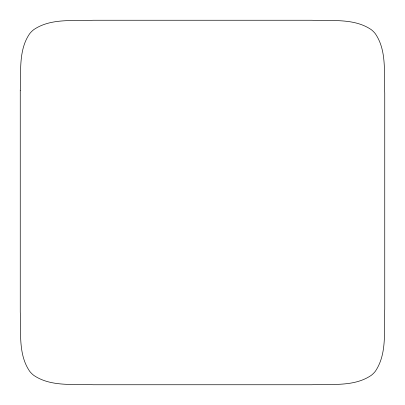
<?xml version="1.0" encoding="UTF-8"?>
<svg xmlns="http://www.w3.org/2000/svg" width="405" height="405" viewBox="0 0 405 405"><rect width="100%" height="100%" fill="white"/><g stroke="black" fill="none" stroke-linecap="round" stroke-linejoin="round"><path stroke-width="0.61" d="M20.255 90.239L20.25 311.982C21.222 331.619 17.921 354 29.605 371.193A24.659 24.659 0 0 0 33.863 375.435C51.131 387.064 73.523 383.783 93.206 384.75L311.794 384.75C331.472 383.783 353.869 387.064 371.137 375.435A24.659 24.659 0 0 0 375.4 371.198C387.514 353.13 383.677 329.695 384.75 309.157L384.75 93.018C383.778 73.381 387.079 51 375.394 33.807A24.659 24.659 0 0 0 371.137 29.565C353.869 17.936 331.477 21.217 311.794 20.25L93.206 20.25C73.528 21.217 51.131 17.936 33.863 29.565A24.659 24.659 0 0 0 29.6 33.802C18.372 50.154 21.141 71.488 20.255 90.239"/></g></svg>
